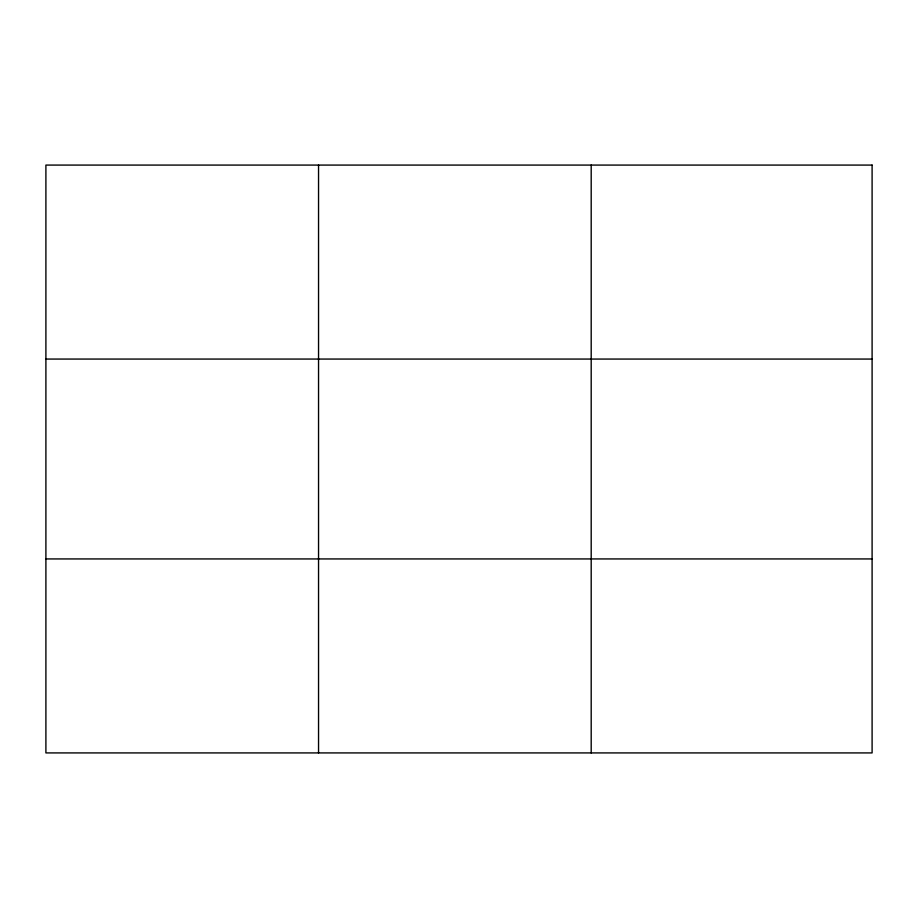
<?xml version="1.0" encoding="UTF-8"?>
<svg xmlns="http://www.w3.org/2000/svg" width="918" height="918" viewBox="0 0 918 918"><rect width="100%" height="100%" fill="white"/><g stroke="black" fill="none" stroke-linecap="round" stroke-linejoin="round"><path stroke-width="1.38" d="M318.546 752.921L318.546 165.079M591.192 752.921L591.192 165.079M45.9 359.064L872.1 359.064M45.9 558.936L872.1 558.936M872.1 165.079L872.1 752.921L45.9 752.921L45.9 165.079L872.1 165.079"/></g></svg>
